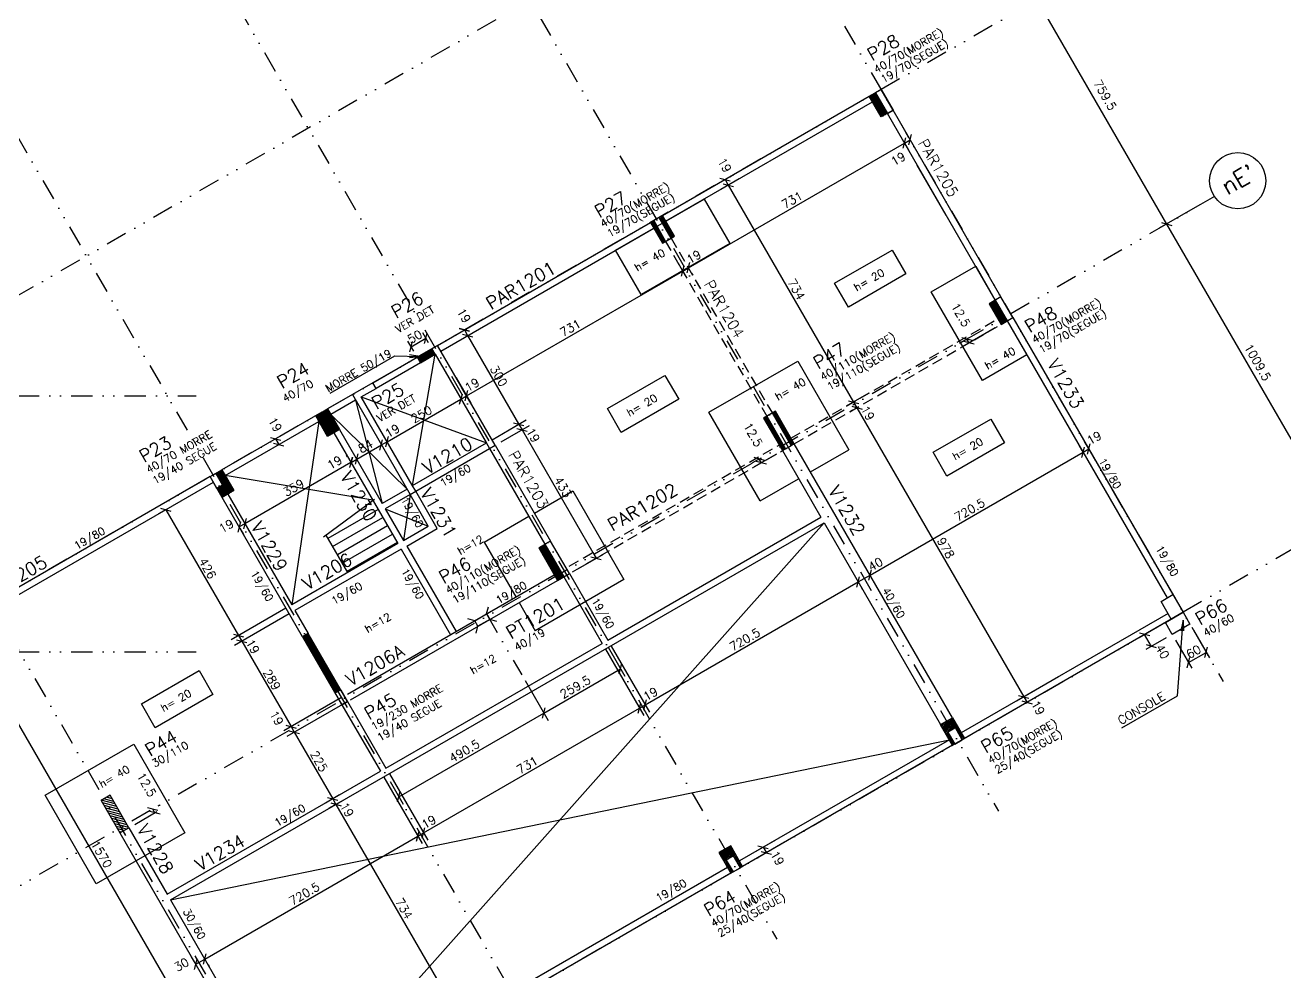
# Model space of a CAD drawing. Extents: x 571698 to 586573, y -117 to 10395.
# Drawn here: x 580693 to 584382, y 5062 to 7836 of the extents above; entities that cross this region are included whole.
import ezdxf

# ---------------------------------------------------------------- set-up
doc = ezdxf.new("R2010")
doc.units = 0
doc.header["$LTSCALE"] = 125
doc.header["$MEASUREMENT"] = 0
doc.linetypes.add('DIVIDE', pattern=[1.25, 0.5, -0.25, 0, -0.25, 0, -0.25])
doc.linetypes.add('HIDDEN', pattern=[0.375, 0.25, -0.125])
doc.layers.get('0').update_dxf_attribs({"linetype": 'CONTINUOUS'})
for name, color, linetype in [('205', 14, 'DIVIDE'), ('210', 11, 'HIDDEN'), ('216', 7, 'CONTINUOUS'), ('220', 4, 'CONTINUOUS'), ('221', 5, 'CONTINUOUS'), ('231', 5, 'CONTINUOUS'), ('238', 11, 'CONTINUOUS'), ('239', 4, 'CONTINUOUS'), ('250', 5, 'CONTINUOUS')]:
    doc.layers.add(name, color=color, linetype=linetype)
doc.styles.get("Standard").update_dxf_attribs({"font": 'ROMANS.SHX'})

# ---------------------------------------------------------------- blocks, each defined once
blk = doc.blocks.new('_H31')
for p, q in [((103766.674045, 4657.5), (103811.233967, 4657.5)), ((103767.211009, 4653.75), (103813.399031, 4653.75)), ((103769.376073, 4650), (103815.564094, 4650)), ((103773.169236, 4661.25), (103809.068904, 4661.25)), ((103779.664426, 4665), (103806.90384, 4665)), ((103786.159617, 4668.75), (103804.738777, 4668.75)), ((103792.654807, 4672.5), (103802.573713, 4672.5)), ((103799.149998, 4676.25), (103800.40865, 4676.25)), ((103771.541136, 4646.25), (103817.729158, 4646.25)), ((103773.7062, 4642.5), (103819.894221, 4642.5)), ((103775.871263, 4638.75), (103822.059285, 4638.75)), ((103778.036327, 4635), (103824.224348, 4635)), ((103780.20139, 4631.25), (103826.389412, 4631.25)), ((103782.366454, 4627.5), (103828.554475, 4627.5)), ((103784.531517, 4623.75), (103830.719539, 4623.75)), ((103786.696581, 4620), (103832.884602, 4620)), ((103788.861644, 4616.25), (103835.049666, 4616.25)), ((103791.026708, 4612.5), (103828.731759, 4612.5)), ((103793.191771, 4608.75), (103822.236568, 4608.75)), ((103795.356835, 4605), (103815.741378, 4605)), ((103797.521898, 4601.25), (103809.246187, 4601.25)), ((103799.686962, 4597.5), (103802.750997, 4597.5))]:
    blk.add_line(p, q)
blk = doc.blocks.new('_H6CC3E98B1A-003')
for p, q in [((102420.64612, 3795.929328), (102392.228632, 3803.543771)), ((102416.226702, 3803.583983), (102399.883288, 3807.963188)), ((102411.807285, 3811.238639), (102407.537943, 3812.382605)), ((102425.065537, 3788.274672), (102384.573977, 3799.124353)), ((102429.484954, 3780.620017), (102388.504192, 3791.600779)), ((102433.904372, 3772.965362), (102392.92361, 3783.946124)), ((102438.323789, 3765.310706), (102397.343027, 3776.291468)), ((102442.743206, 3757.656051), (102401.762444, 3768.636813)), ((102447.162624, 3750.001395), (102406.181862, 3760.982157)), ((102451.582041, 3742.34674), (102410.601279, 3753.327502)), ((102456.001459, 3734.692084), (102415.020696, 3745.672846)), ((102460.420876, 3727.037429), (102419.440114, 3738.018191)), ((102464.840293, 3719.382773), (102423.859531, 3730.363536)), ((102458.290217, 3714.667385), (102428.278949, 3722.70888)), ((102450.635562, 3710.247968), (102432.698366, 3715.054225)), ((102442.980906, 3705.82855), (102437.117783, 3707.399569))]:
    blk.add_line(p, q)
blk = doc.blocks.new('_H948EB28347-005')
for p, q in [((104196.911932, 3639.345457), (104204.453492, 3652.407823)), ((104199.076995, 3635.595457), (104210.948682, 3656.157823)), ((104201.242059, 3631.845457), (104217.443873, 3659.907823)), ((104203.407122, 3628.095457), (104223.939063, 3663.657823)), ((104205.572186, 3624.345457), (104228.666196, 3664.345457)), ((104207.737249, 3620.595457), (104230.83126, 3660.595457)), ((104209.902313, 3616.845457), (104232.996323, 3656.845457)), ((104219.919479, 3626.695698), (104235.161387, 3653.095457)), ((104194.746868, 3643.095457), (104197.958301, 3648.657823)), ((104212.067376, 3613.095457), (104216.397372, 3620.59523)), ((104214.23244, 3609.345457), (104218.562435, 3616.84523)), ((104226.414669, 3630.445698), (104237.32645, 3649.345457)), ((104232.90986, 3634.195698), (104239.491514, 3645.595457)), ((104237.326319, 3634.34523), (104241.656577, 3641.845457)), ((104239.491383, 3630.59523), (104243.821641, 3638.095457)), ((104241.656446, 3626.84523), (104245.986704, 3634.345457)), ((104243.82151, 3623.09523), (104248.151768, 3630.595457)), ((104245.986573, 3619.34523), (104250.316831, 3626.845457)), ((104248.151637, 3615.59523), (104252.481895, 3623.095457)), ((104250.3167, 3611.84523), (104254.646959, 3619.345457)), ((104252.481764, 3608.09523), (104256.812022, 3615.595457)), ((104216.397503, 3605.595457), (104220.727499, 3613.09523)), ((104218.562567, 3601.845457), (104222.892563, 3609.34523)), ((104220.72763, 3598.095457), (104225.057626, 3605.59523)), ((104222.892694, 3594.345457), (104227.22269, 3601.84523)), ((104225.057757, 3590.595457), (104229.387753, 3598.09523)), ((104227.222821, 3586.845457), (104231.552817, 3594.34523)), ((104231.88135, 3587.414266), (104233.71788, 3590.59523)), ((104254.646827, 3604.34523), (104258.977086, 3611.845457)), ((104257.861849, 3602.413811), (104261.142149, 3608.095457))]:
    blk.add_line(p, q)
blk = doc.blocks.new('_H948EB28347-006')
for p, q in [((104844.265921, 4018.095457), (104847.477354, 4023.657823)), ((104846.430984, 4014.345457), (104853.972545, 4027.407823)), ((104848.596048, 4010.595457), (104860.467735, 4031.157823)), ((104850.761111, 4006.845457), (104866.962926, 4034.907823)), ((104852.926175, 4003.095457), (104873.458116, 4038.657823)), ((104855.091238, 3999.345457), (104878.185249, 4039.345457)), ((104857.256302, 3995.595457), (104880.350313, 4035.595457)), ((104859.421365, 3991.845457), (104882.515376, 4031.845457)), ((104869.438878, 4001.696298), (104884.68044, 4028.095457)), ((104875.934069, 4005.446298), (104886.845503, 4024.345457)), ((104861.586429, 3988.095457), (104865.916556, 3995.595457)), ((104863.751493, 3984.345457), (104868.08162, 3991.845457)), ((104865.916556, 3980.595457), (104870.246683, 3988.095457)), ((104868.08162, 3976.845457), (104872.411747, 3984.345457)), ((104882.429259, 4009.196298), (104889.010567, 4020.595457)), ((104886.845503, 4009.345457), (104891.17563, 4016.845457)), ((104889.010567, 4005.595457), (104893.340694, 4013.095457)), ((104891.17563, 4001.845457), (104895.505757, 4009.345457)), ((104893.340694, 3998.095457), (104897.670821, 4005.595457)), ((104895.505757, 3994.345457), (104899.835884, 4001.845457)), ((104897.670821, 3990.595457), (104902.000948, 3998.095457)), ((104899.835884, 3986.845457), (104904.166011, 3994.345457)), ((104902.000948, 3983.095457), (104906.331075, 3990.595457)), ((104904.166011, 3979.345457), (104908.496138, 3986.845457)), ((104870.246683, 3973.095457), (104874.57681, 3980.595457)), ((104872.411747, 3969.345457), (104876.741874, 3976.845457)), ((104874.57681, 3965.595457), (104878.906937, 3973.095457)), ((104876.741874, 3961.845457), (104881.072001, 3969.345457)), ((104881.402067, 3962.417149), (104883.237064, 3965.595457)), ((104907.381165, 3977.414266), (104910.661202, 3983.095457))]:
    blk.add_line(p, q)
blk = doc.blocks.new('_HC1611258D2-002')
for p, q in [((103666.238275, 4537.5), (103689.468646, 4537.5)), ((103669.9733, 4541.25), (103687.257906, 4541.25)), ((103676.46849, 4545), (103685.047167, 4545)), ((103668.403338, 4533.75), (103691.679385, 4533.75)), ((103670.568402, 4530), (103693.890124, 4530)), ((103672.733466, 4526.25), (103696.100864, 4526.25)), ((103674.898529, 4522.5), (103698.311603, 4522.5)), ((103677.063593, 4518.75), (103700.522342, 4518.75)), ((103679.228656, 4515), (103702.733082, 4515)), ((103681.39372, 4511.25), (103704.943821, 4511.25)), ((103683.558783, 4507.5), (103707.15456, 4507.5)), ((103685.723847, 4503.75), (103709.3653, 4503.75)), ((103687.88891, 4500), (103711.576039, 4500)), ((103690.053974, 4496.25), (103713.786778, 4496.25)), ((103692.219037, 4492.5), (103715.997518, 4492.5)), ((103694.384101, 4488.75), (103718.208257, 4488.75)), ((103696.549164, 4485), (103720.418996, 4485)), ((103698.714228, 4481.25), (103722.629736, 4481.25)), ((103700.879291, 4477.5), (103724.840475, 4477.5)), ((103703.044355, 4473.75), (103727.051215, 4473.75)), ((103705.209418, 4470), (103729.261954, 4470)), ((103707.374482, 4466.25), (103731.472693, 4466.25)), ((103709.539545, 4462.5), (103733.683433, 4462.5)), ((103711.704609, 4458.75), (103735.894172, 4458.75)), ((103713.869672, 4455), (103738.104911, 4455)), ((103716.034736, 4451.25), (103734.088609, 4451.25)), ((103718.199799, 4447.5), (103727.59325, 4447.5)), ((103720.364863, 4443.75), (103721.09789, 4443.75))]:
    blk.add_line(p, q)
blk = doc.blocks.new('_HC1611258D2-003')
for p, q in [((104325.716154, 4916.25), (104337.838452, 4916.25)), ((104325.987547, 4920), (104335.673388, 4920)), ((104327.881217, 4912.5), (104340.003515, 4912.5)), ((104330.046281, 4908.75), (104342.168579, 4908.75)), ((104332.482739, 4923.75), (104333.508325, 4923.75)), ((104332.211344, 4905), (104344.333642, 4905)), ((104334.376408, 4901.25), (104346.498706, 4901.25)), ((104336.541471, 4897.5), (104348.663769, 4897.5)), ((104338.706535, 4893.75), (104350.828833, 4893.75)), ((104340.871598, 4890), (104352.993896, 4890)), ((104343.036662, 4886.25), (104355.15896, 4886.25)), ((104345.201725, 4882.5), (104357.324023, 4882.5)), ((104347.366789, 4878.75), (104359.489087, 4878.75)), ((104349.531853, 4875), (104361.65415, 4875)), ((104351.696916, 4871.25), (104363.819214, 4871.25)), ((104353.86198, 4867.5), (104365.984277, 4867.5)), ((104356.027043, 4863.75), (104368.149341, 4863.75)), ((104358.192107, 4860), (104370.314404, 4860)), ((104360.35717, 4856.25), (104372.479468, 4856.25)), ((104362.522234, 4852.5), (104374.644531, 4852.5)), ((104364.687297, 4848.75), (104376.809595, 4848.75)), ((104366.852361, 4845), (104378.974658, 4845)), ((104369.017424, 4841.25), (104381.139722, 4841.25)), ((104371.182488, 4837.5), (104383.304785, 4837.5)), ((104373.347551, 4833.75), (104385.469849, 4833.75)), ((104375.512615, 4830), (104387.634912, 4830)), ((104377.677678, 4826.25), (104383.607783, 4826.25))]:
    blk.add_line(p, q)
blk = doc.blocks.new('_HC1611258D2-004')
for p, q in [((104351.119525, 4931.25), (104363.243921, 4931.25)), ((104351.968308, 4935), (104361.078858, 4935)), ((104353.284526, 4927.5), (104365.408985, 4927.5)), ((104355.449527, 4923.75), (104367.574048, 4923.75)), ((104357.614527, 4920), (104369.739112, 4920)), ((104358.463499, 4938.75), (104358.913794, 4938.75)), ((104359.779528, 4916.25), (104371.904175, 4916.25)), ((104361.944529, 4912.5), (104374.069239, 4912.5)), ((104364.10953, 4908.75), (104376.234302, 4908.75)), ((104366.274531, 4905), (104378.399366, 4905)), ((104368.439532, 4901.25), (104380.564429, 4901.25)), ((104370.604532, 4897.5), (104382.729493, 4897.5)), ((104372.769533, 4893.75), (104384.894556, 4893.75)), ((104374.934534, 4890), (104387.05962, 4890)), ((104377.099535, 4886.25), (104389.224684, 4886.25)), ((104379.264536, 4882.5), (104391.389747, 4882.5)), ((104381.429537, 4878.75), (104393.554811, 4878.75)), ((104383.594538, 4875), (104395.719874, 4875)), ((104385.759538, 4871.25), (104397.884938, 4871.25)), ((104387.924539, 4867.5), (104400.050001, 4867.5)), ((104390.08954, 4863.75), (104402.215065, 4863.75)), ((104392.254541, 4860), (104404.380128, 4860)), ((104394.419542, 4856.25), (104406.545192, 4856.25)), ((104396.584543, 4852.5), (104408.710255, 4852.5)), ((104398.749543, 4848.75), (104410.875319, 4848.75)), ((104400.914544, 4845), (104413.040382, 4845)), ((104403.079545, 4841.25), (104409.588545, 4841.25))]:
    blk.add_line(p, q)
blk = doc.blocks.new('_HC1611258D2-005')
for p, q in [((104984.761486, 5253.75), (105009.011103, 5253.75)), ((104986.92655, 5250), (105011.176166, 5250)), ((104989.091613, 5246.25), (105013.34123, 5246.25)), ((104990.554694, 5257.5), (105006.846039, 5257.5)), ((104991.256677, 5242.5), (105015.506293, 5242.5)), ((104993.42174, 5238.75), (105017.671357, 5238.75)), ((104997.049884, 5261.25), (105004.680976, 5261.25)), ((104995.586804, 5235), (105019.83642, 5235)), ((104997.751867, 5231.25), (105022.001484, 5231.25)), ((104999.916931, 5227.5), (105024.166547, 5227.5)), ((105002.081994, 5223.75), (105026.331611, 5223.75)), ((105004.247058, 5220), (105028.496674, 5220)), ((105006.412121, 5216.25), (105030.661738, 5216.25)), ((105008.577185, 5212.5), (105032.826801, 5212.5)), ((105010.742248, 5208.75), (105034.991865, 5208.75)), ((105012.907312, 5205), (105037.156928, 5205)), ((105015.072375, 5201.25), (105033.126836, 5201.25)), ((105017.237439, 5197.5), (105026.631645, 5197.5)), ((105019.402502, 5193.75), (105020.136455, 5193.75))]:
    blk.add_line(p, q)
blk = doc.blocks.new('_HC1611258D2-006')
for p, q in [((104645.276472, 5868.75), (104653.940687, 5868.75)), ((104634.021198, 5861.25), (104658.270814, 5861.25)), ((104636.186261, 5857.5), (104660.435878, 5857.5)), ((104638.351325, 5853.75), (104662.600941, 5853.75)), ((104638.781281, 5865), (104656.105751, 5865)), ((104640.516388, 5850), (104664.766005, 5850)), ((104642.681452, 5846.25), (104666.931068, 5846.25)), ((104644.846515, 5842.5), (104669.096132, 5842.5)), ((104647.011579, 5838.75), (104671.261195, 5838.75)), ((104649.176642, 5835), (104673.426259, 5835)), ((104651.341706, 5831.25), (104675.591322, 5831.25)), ((104653.506769, 5827.5), (104677.756386, 5827.5)), ((104655.671833, 5823.75), (104679.921449, 5823.75)), ((104657.836896, 5820), (104682.086513, 5820)), ((104660.00196, 5816.25), (104684.251576, 5816.25)), ((104662.167023, 5812.5), (104686.41664, 5812.5)), ((104664.332087, 5808.75), (104681.347701, 5808.75)), ((104666.49715, 5805), (104674.852511, 5805))]:
    blk.add_line(p, q)
blk = doc.blocks.new('_HC1611258D2-007')
for p, q in [((103994.461437, 5490), (104006.588795, 5490)), ((103995.751697, 5493.75), (104004.423731, 5493.75)), ((103996.6265, 5486.25), (104008.753858, 5486.25)), ((103998.791564, 5482.5), (104010.918922, 5482.5)), ((104000.956627, 5478.75), (104013.083985, 5478.75)), ((104003.121691, 5475), (104015.249049, 5475)), ((104005.286755, 5471.25), (104017.414112, 5471.25)), ((104007.451818, 5467.5), (104019.579176, 5467.5)), ((104009.616882, 5463.75), (104021.744239, 5463.75)), ((104011.781945, 5460), (104023.909303, 5460)), ((104013.947009, 5456.25), (104026.074366, 5456.25)), ((104016.112072, 5452.5), (104028.23943, 5452.5)), ((104018.277136, 5448.75), (104030.404493, 5448.75)), ((104020.442199, 5445), (104032.569557, 5445)), ((104022.607263, 5441.25), (104034.73462, 5441.25)), ((104024.772326, 5437.5), (104036.899684, 5437.5)), ((104026.93739, 5433.75), (104031.828649, 5433.75))]:
    blk.add_line(p, q)
blk = doc.blocks.new('_HC1611258D2-008')
for p, q in [((104019.866946, 5505), (104031.989204, 5505)), ((104021.73492, 5508.75), (104029.824141, 5508.75)), ((104022.032009, 5501.25), (104034.154268, 5501.25)), ((104024.197073, 5497.5), (104036.319331, 5497.5)), ((104026.362136, 5493.75), (104038.484395, 5493.75)), ((104028.5272, 5490), (104040.649458, 5490)), ((104030.692263, 5486.25), (104042.814522, 5486.25)), ((104032.857327, 5482.5), (104044.979586, 5482.5)), ((104035.02239, 5478.75), (104047.144649, 5478.75)), ((104037.187454, 5475), (104049.309713, 5475)), ((104039.352517, 5471.25), (104051.474776, 5471.25)), ((104041.517581, 5467.5), (104053.63984, 5467.5)), ((104043.682644, 5463.75), (104055.804903, 5463.75)), ((104045.847708, 5460), (104057.969967, 5460)), ((104048.012771, 5456.25), (104060.13503, 5456.25)), ((104050.177835, 5452.5), (104062.300094, 5452.5)), ((104052.342898, 5448.75), (104057.809411, 5448.75))]:
    blk.add_line(p, q)
blk = doc.blocks.new('_HC1611258D2-013')
for p, q in [((103309.796186, 5096.875), (103346.343965, 5096.875)), ((103311.600406, 5093.75), (103340.931283, 5093.75)), ((103313.757578, 5100), (103351.756647, 5100)), ((103319.170295, 5103.125), (103357.169329, 5103.125)), ((103324.583011, 5106.25), (103362.118555, 5106.25)), ((103329.995728, 5109.375), (103360.314335, 5109.375)), ((103335.408445, 5112.5), (103358.510115, 5112.5)), ((103340.821161, 5115.625), (103356.705896, 5115.625)), ((103346.233878, 5118.75), (103354.901676, 5118.75)), ((103351.646595, 5121.875), (103353.097457, 5121.875)), ((103313.404626, 5090.625), (103335.518601, 5090.625)), ((103315.208845, 5087.5), (103330.105919, 5087.5)), ((103317.013065, 5084.375), (103324.693238, 5084.375)), ((103318.817284, 5081.25), (103319.280556, 5081.25))]:
    blk.add_line(p, q)

msp = doc.modelspace()

# ---------------------------------------------------------------- linework, layer by layer
at = {"layer": '205'}
for p, q in [((581840.7, 10001.1), (584201.1, 5912.9)), ((581183, 9621.4), (583543.3, 5533.2)), ((580533.5, 9246.4), (582893.8, 5158.2)), ((579884, 8871.4), (582244.3, 4783.2)), ((583425.7, 8633.6), (579824.7, 6554.6)), ((579234.4, 8496.4), (581594.8, 4408.2)), ((583795.7, 7992.1), (580154.8, 5890)), ((584175.4, 7334.4), (580327.7, 5112.9)), ((572379, 6749.9), (581193.6, 6749.9)), ((584680.2, 6460.1), (581318.4, 4519.2)), ((582043.9, 6111.2), (582146.9, 5932.9)), ((572379, 5999.9), (581193.6, 5999.9))]:
    msp.add_line(p, q, dxfattribs=at)
at = {"layer": '210'}
for p, q in [((582568.4, 7202.7), (582864.4, 6690.1)), ((582584.9, 7212.2), (582880.9, 6699.6)), ((582935.5, 6626), (583541.3, 6975.7)), ((582945, 6609.5), (583550.8, 6959.3)), ((582286, 6251), (582900.8, 6606)), ((582295.5, 6234.5), (582910.3, 6589.5))]:
    msp.add_line(p, q, dxfattribs=at)
at = {"layer": '216'}
for p, q in [((583264.1, 7475.7), (583272.2, 7505.9)), ((583264.1, 7475.7), (583272.2, 7505.9)), ((583264.1, 7475.7), (583272.2, 7505.9)), ((583280.5, 7485.2), (583288.6, 7515.4)), ((583280.5, 7485.2), (583288.6, 7515.4)), ((582727.3, 7388), (582757.5, 7379.9)), ((582736.8, 7371.6), (582767, 7363.5)), ((582736.8, 7371.6), (582767, 7363.5)), ((582736.8, 7371.6), (582767, 7363.5)), ((584020.5, 7257.7), (584050.7, 7249.6)), ((584020.5, 7257.7), (584050.7, 7249.6)), ((582614.6, 7100.7), (582622.7, 7130.9)), ((582614.6, 7100.7), (582622.7, 7130.9)), ((582631, 7110.2), (582639.1, 7140.4)), ((582631, 7110.2), (582639.1, 7140.4)), ((581963.8, 6947.2), (581994, 6939.2)), ((581994, 6939.2), (581963.8, 6947.2)), ((581973.3, 6930.8), (582003.5, 6922.7)), ((581973.3, 6930.8), (582003.5, 6922.7)), ((583466, 6912), (583435.8, 6920.1)), ((583472.2, 6901.2), (583442, 6909.3)), ((581965.1, 6725.7), (581973.1, 6755.9)), ((581965.1, 6725.7), (581973.1, 6755.9)), ((581981.5, 6735.2), (581989.6, 6765.4)), ((581981.5, 6735.2), (581989.6, 6765.4)), ((581981.5, 6735.2), (581989.6, 6765.4)), ((581981.5, 6735.2), (581989.6, 6765.4)), ((583103.8, 6735.9), (583134, 6727.8)), ((583103.8, 6735.9), (583134, 6727.8)), ((583113.3, 6719.5), (583143.5, 6711.4)), ((583113.3, 6719.5), (583143.5, 6711.4)), ((582123.3, 6671), (582153.5, 6662.9)), ((582123.3, 6671), (582153.5, 6662.9)), ((582132.8, 6654.5), (582163, 6646.4)), ((582132.8, 6654.5), (582163, 6646.4)), ((581410.9, 6628), (581441.1, 6619.9)), ((581420.4, 6611.6), (581450.6, 6603.5)), ((581420.4, 6611.6), (581450.6, 6603.5)), ((581731.7, 6591), (581739.7, 6621.2)), ((581748.5, 6600.7), (581756.6, 6630.9)), ((581748.5, 6600.7), (581756.6, 6630.9)), ((583803.5, 6579.4), (583811.6, 6609.5)), ((581651, 6569.9), (581642.9, 6539.7)), ((581643.3, 6540), (581651.4, 6570.2)), ((581643.3, 6540), (581651.4, 6570.2)), ((581659.8, 6549.5), (581667.9, 6579.7)), ((581659.8, 6549.5), (581667.9, 6579.7)), ((582857.8, 6560.9), (582827.6, 6569)), ((583787.1, 6569.9), (583795.2, 6600)), ((583787.1, 6569.9), (583795.2, 6600)), ((582864, 6550), (582833.8, 6558.1)), ((581089.5, 6420.5), (581119.6, 6412.4)), ((581340.1, 6390.4), (581332, 6360.2)), ((581340.1, 6390.4), (581332, 6360.2)), ((581323.6, 6380.9), (581315.5, 6350.7)), ((582349.8, 6278.7), (582380, 6270.6)), ((582349.8, 6278.7), (582380, 6270.6)), ((583163.1, 6209.6), (583171.2, 6239.8)), ((583163.1, 6209.6), (583171.2, 6239.8)), ((583128.5, 6189.6), (583136.6, 6219.8)), ((583128.5, 6189.6), (583136.6, 6219.8)), ((581302.5, 6051.6), (581332.6, 6043.5)), ((581302.5, 6051.6), (581332.6, 6043.5)), ((583986.4, 6046.7), (583956.2, 6054.8)), ((581312, 6035.1), (581342.1, 6027)), ((581312, 6035.1), (581342.1, 6027)), ((584006.4, 6012.1), (583976.2, 6020.2)), ((584147.6, 5983.4), (584155.7, 6013.6)), ((584095.7, 5953.4), (584103.7, 5983.6)), ((582432.3, 5935.3), (582440.4, 5965.5)), ((583602.3, 5872.5), (583632.5, 5864.4)), ((583602.3, 5872.5), (583632.5, 5864.4)), ((583602.3, 5872.5), (583632.5, 5864.4)), ((582207.6, 5805.6), (582215.7, 5835.8)), ((582207.6, 5805.6), (582215.7, 5835.8)), ((582488.1, 5819.9), (582496.1, 5850)), ((582488.1, 5819.9), (582496.1, 5850)), ((582504.5, 5829.4), (582512.6, 5859.5)), ((582504.5, 5829.4), (582512.6, 5859.5)), ((583611.8, 5856), (583642, 5847.9)), ((581456.5, 5784.8), (581486.6, 5776.8)), ((581456.5, 5784.8), (581486.6, 5776.8)), ((581466, 5768.4), (581496.1, 5760.3)), ((581466, 5768.4), (581496.1, 5760.3)), ((581578.5, 5573.5), (581608.6, 5565.4)), ((581578.5, 5573.5), (581608.6, 5565.4)), ((581782.8, 5560.3), (581790.9, 5590.5)), ((581081.5, 5535.3), (581051.3, 5543.4)), ((581588, 5557.1), (581618.1, 5549)), ((581588, 5557.1), (581618.1, 5549)), ((581087.7, 5524.5), (581057.5, 5532.6)), ((581838.5, 5444.9), (581846.6, 5475)), ((581838.5, 5444.9), (581846.6, 5475)), ((581855, 5454.4), (581863.1, 5484.5)), ((581855, 5454.4), (581863.1, 5484.5)), ((582838.8, 5431.7), (582869, 5423.6)), ((582838.8, 5431.7), (582869, 5423.6)), ((582848.3, 5415.2), (582878.5, 5407.2)), ((582848.3, 5415.2), (582878.5, 5407.2)), ((581188.6, 5069.6), (581196.7, 5099.8)), ((581214.6, 5084.6), (581222.6, 5114.8)), ((581214.6, 5084.6), (581222.6, 5114.8))]:
    msp.add_line(p, q, dxfattribs=at)
at = {"layer": '216', "color": 7, "linetype": 'Continuous'}
for p, q in [((581818.9, 6878.8), (581827, 6909)), ((581862.2, 6903.8), (581870.3, 6934)), ((581840.6, 6863.4), (581840.6, 6863.4)), ((581883.9, 6888.4), (581883.9, 6888.4))]:
    msp.add_line(p, q, dxfattribs=at)
at = {"layer": '220'}
for p, q in [((582043.9, 6111.2), (582049.4, 6131.7)), ((582009.2, 6091.2), (581988.8, 6096.7)), ((582073.9, 6089.3), (582053.4, 6094.8)), ((582013.3, 6054.3), (582018.7, 6074.8))]:
    msp.add_line(p, q, dxfattribs=at)
for points in [[(583164.8, 7627.9), (583199.4, 7647.9), (583234.4, 7587.2), (583199.8, 7567.2), (583164.8, 7627.9)], [(583199.4, 7647.9), (583182.9, 7638.4), (583217.9, 7577.7), (583234.4, 7587.2), (583199.4, 7647.9)], [(582559, 7278.1), (582524.3, 7258.1), (582559.3, 7197.5), (582594, 7217.5), (582559, 7278.1)], [(582549.9, 7272.9), (582533.4, 7263.4), (582568.4, 7202.7), (582584.9, 7212.2), (582549.9, 7272.9)], [(583550.4, 7039.9), (583515.8, 7019.9), (583550.8, 6959.3), (583585.4, 6979.3), (583550.4, 7039.9)], [(583550.4, 7039.9), (583533.9, 7030.4), (583568.9, 6969.8), (583585.4, 6979.3), (583550.4, 7039.9)], [(582042.9, 6613), (582042.9, 6613), (582052.9, 6595.6), (582069.4, 6605.1), (581900.4, 6897.9), (581840.6, 6863.4), (581850.1, 6846.9), (581893.4, 6871.9), (582042.9, 6613)], [(581826.4, 6488), (581826.4, 6488), (581676.9, 6746.9), (581720.2, 6771.9), (581710.7, 6788.4), (581651, 6753.9), (581820, 6461.1), (581836.4, 6470.6), (581826.4, 6488)], [(581613.2, 6651.2), (581578.6, 6631.2), (581543.6, 6691.9), (581578.2, 6711.9), (581613.2, 6651.2)], [(582890, 6704.8), (582855.3, 6684.8), (582910.3, 6589.5), (582945, 6609.5), (582890, 6704.8)], [(582880.9, 6699.6), (582864.4, 6690.1), (582919.4, 6594.8), (582935.9, 6604.3), (582880.9, 6699.6)], [(581304, 6472.7), (581269.4, 6452.7), (581234.4, 6513.4), (581269, 6533.4), (581304, 6472.7)], [(581254.4, 6478.7), (581234.4, 6513.4), (581250.8, 6522.9), (581270.8, 6488.2), (581254.4, 6478.7)], [(582231.4, 6324.6), (582196.7, 6304.6), (582251.7, 6209.3), (582286.4, 6229.3), (582231.4, 6324.6)], [(582231.4, 6324.6), (582214.9, 6315.1), (582269.9, 6219.8), (582286.4, 6229.3), (582231.4, 6324.6)], [(584019.3, 6147.8), (584053.9, 6167.8), (584083.9, 6115.9), (584049.3, 6095.9), (584019.3, 6147.8)], [(582009.2, 6091.2), (582043.9, 6111.2), (582053.4, 6094.8), (582018.7, 6074.8), (582009.2, 6091.2)], [(581521.8, 6053.5), (581505.4, 6044), (581620.4, 5844.8), (581636.8, 5854.3), (581521.8, 6053.5)], [(581620.4, 5844.8), (581600.4, 5879.4), (581616.8, 5888.9), (581636.8, 5854.3), (581620.4, 5844.8)], [(583373.8, 5786.7), (583408.5, 5806.7), (583443.5, 5746.1), (583408.8, 5726.1), (583373.8, 5786.7)], [(583415.3, 5729.9), (583437, 5742.4), (583417, 5777), (583395.3, 5764.5), (583415.3, 5729.9)], [(580941.4, 5579.8), (580915.4, 5564.8), (580970.4, 5469.5), (580996.4, 5484.5), (580941.4, 5579.8)], [(582759, 5431.7), (582724.3, 5411.7), (582759.3, 5351.1), (582794, 5371.1), (582759, 5431.7)], [(582765.8, 5354.9), (582787.5, 5367.4), (582767.5, 5402), (582745.8, 5389.5), (582765.8, 5354.9)]]:
    msp.add_lwpolyline(points, dxfattribs=at)
at = {"layer": '221'}
msp.add_circle((584243.8, 7380.5), 82.5, dxfattribs=at)
at = {"layer": '231'}
for p, q in [((581566.9, 6337), (581715.7, 6447.6)), ((581726.2, 6417.4), (581579, 6332.4)), ((581593, 6308.2), (581740.2, 6393.2)), ((581754.2, 6368.9), (581607, 6283.9)), ((581573.5, 6341.9), (581637, 6232)), ((581621, 6259.7), (581768.2, 6344.7)), ((581782.2, 6320.4), (581635, 6235.4))]:
    msp.add_line(p, q, dxfattribs=at)
at = {"layer": '238'}
for p, q in [((582559, 7278.1), (583164.8, 7627.9)), ((582568.5, 7261.7), (583174.3, 7611.4)), ((583533.9, 7030.4), (583217.9, 7577.7)), ((583550.4, 7039.9), (583234.4, 7587.2)), ((581900.4, 6897.9), (582524.3, 7258.1)), ((581909.9, 6881.4), (582533.8, 7241.7)), ((583346.5, 7055), (583476.4, 7130)), ((583476.4, 7130), (583533.9, 7030.4)), ((583496.5, 6795.2), (583346.5, 7055)), ((583585.4, 6979.3), (584053.9, 6167.8)), ((583568.9, 6969.8), (584037.4, 6158.3)), ((583568.9, 6969.8), (583626.4, 6870.2)), ((581710.7, 6788.4), (581840.6, 6863.4)), ((583626.4, 6870.2), (583496.5, 6795.2)), ((581850.1, 6846.9), (581720.2, 6771.9)), ((582695.3, 6702.1), (582955.1, 6852.1)), ((582955.1, 6852.1), (583105.1, 6592.3)), ((581651, 6753.9), (581578.2, 6711.9)), ((581660.5, 6737.4), (581587.7, 6695.4)), ((581561.7, 6702.4), (581269, 6533.4)), ((582845.3, 6442.3), (582695.3, 6702.1)), ((581278.5, 6516.9), (581553.1, 6675.4)), ((581596.7, 6641.7), (581784.2, 6317)), ((581613.2, 6651.2), (581738.2, 6434.7)), ((581826.9, 6487.1), (582043.4, 6612.1)), ((582069.4, 6605.1), (582231.4, 6324.6)), ((583408.5, 5806.7), (582945, 6609.5)), ((581836.4, 6470.6), (582052.9, 6595.6)), ((582052.9, 6595.6), (582214.9, 6315.1)), ((582910.3, 6589.5), (583022.8, 6394.7)), ((582992.5, 6527.3), (583105.1, 6592.3)), ((581234.4, 6513.4), (580387, 6024.1)), ((580417, 6019.5), (581243.9, 6496.9)), ((582845.3, 6442.3), (582957.8, 6507.3)), ((581285.8, 6462.2), (581473.3, 6137.5)), ((581811, 6476.7), (581738.2, 6434.7)), ((581820, 6461.1), (581747.2, 6419.1)), ((581873.4, 6368.5), (581820, 6461.1)), ((581899.4, 6361.5), (581836.4, 6470.6)), ((582183.9, 6406.8), (582296.4, 6471.8)), ((582296.4, 6471.8), (582446.4, 6212)), ((581505.4, 6044), (581269.4, 6452.7)), ((581747.2, 6419.1), (581800.7, 6326.5)), ((582036.6, 6321.8), (582167.4, 6397.3)), ((582398.9, 6034.4), (583022.8, 6394.7)), ((581118.4, 5273.2), (583032.3, 6378.2)), ((581800.7, 6326.5), (581873.4, 6368.5)), ((581810.2, 6310), (581899.4, 6361.5)), ((581873.4, 6368.5), (581873.4, 6368.5)), ((581873.4, 6368.5), (581873.4, 6368.5)), ((583032.3, 6378.2), (583373.8, 5786.7)), ((581784.2, 6317), (581473.3, 6137.5)), ((581810.2, 6310), (581954.7, 6059.7)), ((582036.6, 6321.8), (582129.6, 6160.7)), ((581793.7, 6300.5), (581482.8, 6121)), ((581793.7, 6300.5), (581938.2, 6050.2)), ((581636.4, 5876), (582242.2, 6225.7)), ((581645.9, 5859.5), (582251.7, 6209.3)), ((582446.4, 6212), (582186.6, 6062)), ((582269.9, 6219.8), (582382.4, 6024.9)), ((582286.4, 6229.3), (582398.9, 6034.4)), ((582139.1, 6144.3), (582186.6, 6062)), ((581482.8, 6121), (581521.9, 6053.5)), ((584039.8, 6112.3), (583434, 5762.6)), ((584049.3, 6095.9), (583443.5, 5746.1)), ((581749.3, 5659.4), (582382.4, 6024.9)), ((581620.4, 5844.8), (581732.9, 5649.9)), ((581636.8, 5854.3), (581749.3, 5659.4)), ((583399.3, 5742.6), (582784.5, 5387.6)), ((583408.8, 5726.1), (582794, 5371.1)), ((581108.9, 5289.7), (581732.9, 5649.9)), ((580970.4, 5469.5), (581378.9, 4762)), ((580996.4, 5484.5), (581108.9, 5289.7)), ((582749.8, 5367.6), (582134.9, 5012.6)), ((582759.3, 5351.1), (582144.4, 4996.1)), ((581118.4, 5273.2), (581449.9, 4699.1))]:
    msp.add_line(p, q, dxfattribs=at)
for points in [[(582496.3, 7046.8), (582421.3, 7176.7), (582681.1, 7326.7), (582756.1, 7196.8), (582496.3, 7046.8)], [(584083.9, 6115.8), (584103.9, 6081.2), (584052, 6051.2), (584032, 6085.8), (584083.9, 6115.8)], [(580751, 5579.6), (581010.8, 5729.6), (581160.8, 5469.8), (580901, 5319.8), (580751, 5579.6)]]:
    msp.add_lwpolyline(points, dxfattribs=at)
at = {"layer": '239'}
for points in [[(583063.2, 7079.8), (583232, 7177.2), (583272.3, 7107.5), (583103.5, 7010.1), (583063.2, 7079.8)], [(582397.7, 6712.6), (582566.5, 6810.1), (582606.8, 6740.3), (582438, 6642.9), (582397.7, 6712.6)], [(583351.7, 6584.7), (583520.5, 6682.2), (583560.8, 6612.5), (583392, 6515), (583351.7, 6584.7)], [(581033.2, 5847.6), (581202, 5945), (581242.3, 5875.3), (581073.5, 5777.8), (581033.2, 5847.6)]]:
    msp.add_lwpolyline(points, dxfattribs=at)
at = {"layer": '250'}
for p, q in [((583655.8, 7911.4), (584035.6, 7253.6)), ((582635.1, 7125.3), (583268.1, 7490.8)), ((583266.6, 7493.5), (583280.6, 7469.2)), ((583268.1, 7490.8), (583284.6, 7500.3)), ((583281.1, 7506.4), (583272.1, 7522)), ((583390.1, 7279.6), (583305.3, 7426.4)), ((582784.2, 7386.2), (582730.2, 7355)), ((582742.4, 7384), (582751.9, 7367.5)), ((582756.8, 7392.3), (582764, 7396.5)), ((582751.9, 7367.5), (583118.9, 6731.9)), ((584132.6, 7309.7), (584013.9, 7241.1)), ((584035.6, 7253.6), (584540.3, 6379.4)), ((582626.5, 7102.2), (582606.1, 7137.5)), ((582618.6, 7115.8), (582635.1, 7125.3)), ((581985.5, 6750.3), (582618.6, 7115.8)), ((582644.4, 7109.1), (582647.6, 7103.7)), ((581978.9, 6943.2), (581988.4, 6926.7)), ((583533.4, 6949.3), (583435.5, 6892.7)), ((581909.9, 6881.4), (581992.7, 6929.2)), ((581988.4, 6926.7), (582137.9, 6667.8)), ((583455.6, 6918.8), (583429.2, 6903.6)), ((583457.1, 6905.2), (583450.9, 6916.1)), ((583457.1, 6905.2), (583450.9, 6916.1)), ((581826.9, 6487.1), (581893.4, 6871.9)), ((581893.4, 6871.9), (581883.9, 6888.4)), ((581955.4, 6802.5), (581998, 6728.7)), ((582001, 6723.6), (581973, 6772)), ((583163.6, 6757.7), (583097.2, 6719.4)), ((581660.5, 6737.4), (581738.2, 6434.7)), ((581676.9, 6746.9), (582043.4, 6612.1)), ((581752.6, 6615.8), (581968.2, 6740.3)), ((581968.2, 6740.3), (581985.5, 6750.3)), ((583118.9, 6731.9), (583128.4, 6715.4)), ((583128.4, 6715.4), (583617.4, 5868.4)), ((581811, 6476.7), (581587.7, 6695.4)), ((582059.9, 6621.6), (582160, 6679.4)), ((583115.3, 6707.9), (583106.7, 6702.9)), ((581553.1, 6675.4), (581473.3, 6137.5)), ((582086.7, 6615.1), (582169.5, 6663)), ((582137.9, 6667.8), (582147.9, 6650.5)), ((582147.9, 6650.5), (582355.4, 6291.1)), ((581426, 6624), (581435.5, 6607.5)), ((581663.8, 6564.6), (581736.1, 6606.3)), ((581735.7, 6606.1), (581752.6, 6615.8)), ((583788.7, 6589.1), (583778.6, 6606.6)), ((583809.3, 6591.6), (583795.1, 6616.1)), ((581636.9, 6571.2), (581634, 6576.2)), ((581639.4, 6567.9), (581659.4, 6533.2)), ((582893, 6579.5), (582827.3, 6541.6)), ((583167.2, 6224.7), (583791.1, 6585)), ((583791.1, 6585), (583807.6, 6594.5)), ((581268.1, 6532.8), (581269.3, 6532.8)), ((581646.9, 6554.8), (581336, 6375.3)), ((581647.4, 6555.1), (581663.8, 6564.6)), ((582843.4, 6565.3), (582821, 6552.4)), ((582848.9, 6554.1), (582842.7, 6564.9)), ((581251.6, 6521.6), (581275.8, 6521.6)), ((581253.8, 6517.8), (581278, 6517.8)), ((581255.1, 6525.3), (581273.7, 6525.3)), ((581255.9, 6514.1), (581280.2, 6514.1)), ((581258.1, 6510.3), (581282.3, 6510.3)), ((581260.3, 6506.6), (581284.5, 6506.6)), ((581261.6, 6529.1), (581271.5, 6529.1)), ((581262.4, 6502.8), (581286.7, 6502.8)), ((581264.6, 6499.1), (581288.8, 6499.1)), ((581266.7, 6495.3), (581291, 6495.3)), ((581710.9, 6444), (581278.5, 6516.9)), ((581255.6, 6476.6), (581301.8, 6476.6)), ((581257.2, 6480.3), (581299.7, 6480.3)), ((581257.8, 6472.8), (581304, 6472.8)), ((581260, 6469.1), (581297.7, 6469.1)), ((581262.1, 6465.3), (581291.2, 6465.3)), ((581263.6, 6484.1), (581297.5, 6484.1)), ((581264.3, 6461.6), (581284.7, 6461.6)), ((581266.5, 6457.8), (581278.2, 6457.8)), ((581268.9, 6491.6), (581293.2, 6491.6)), ((581270.1, 6487.8), (581295.3, 6487.8)), ((581819.9, 6461.1), (581800.7, 6326.5)), ((581268.6, 6454.1), (581271.7, 6454.1)), ((581747.2, 6419.1), (581873.4, 6368.5)), ((581098.6, 6413), (581082.9, 6404)), ((581104.5, 6416.5), (581317.5, 6047.5)), ((581336, 6375.3), (581319.6, 6365.8)), ((581321.4, 6362.6), (581332.1, 6344.2)), ((581338.6, 6370.9), (581348.5, 6353.7)), ((583032.3, 6378.2), (581485.4, 4637.6)), ((582312.8, 6244.5), (582386.9, 6286.4)), ((582355.4, 6291.1), (582364.9, 6274.6)), ((583162.8, 6232.3), (583154.7, 6246.4)), ((582508.5, 5844.5), (583132.5, 6204.7)), ((583132.5, 6204.7), (583167.2, 6224.7)), ((583142.4, 6187.5), (583145, 6183.1)), ((581456, 6127.5), (581295.9, 6035)), ((581465.5, 6111), (581305.4, 6018.6)), ((581294, 4713), (580509, 6072.6)), ((581518.1, 6051.3), (581523.1, 6051.3)), ((584032, 6085.8), (583955.1, 6041.4)), ((584032, 6085.8), (583955.1, 6041.4)), ((583991.3, 6016.1), (583971.3, 6050.8)), ((584113.9, 6063.8), (584161, 5982.2)), ((581317.5, 6047.5), (581327, 6031.1)), ((581327, 6031.1), (581471.5, 5780.8)), ((581505.5, 6043.8), (581527.4, 6043.8)), ((581507.6, 6040.1), (581529.6, 6040.1)), ((581509.8, 6036.3), (581531.8, 6036.3)), ((581511.6, 6047.6), (581525.3, 6047.6)), ((581512, 6032.6), (581533.9, 6032.6)), ((581514.1, 6028.8), (581536.1, 6028.8)), ((581516.3, 6025.1), (581538.2, 6025.1)), ((581518.5, 6021.3), (581540.4, 6021.3)), ((581520.6, 6017.6), (581542.6, 6017.6)), ((581522.8, 6013.8), (581544.7, 6013.8)), ((582399.7, 6014.1), (582448.9, 5928.8)), ((582408.9, 6017.1), (582521, 5822.8)), ((584034.6, 6041.2), (583975.1, 6006.8)), ((584062, 6033.8), (584109.1, 5952.2)), ((581525, 6010.1), (581546.9, 6010.1)), ((581527.1, 6006.3), (581549.1, 6006.3)), ((581529.3, 6002.6), (581551.2, 6002.6)), ((581531.5, 5998.8), (581553.4, 5998.8)), ((581533.6, 5995.1), (581555.6, 5995.1)), ((581535.8, 5991.3), (581557.7, 5991.3)), ((581538, 5987.6), (581559.9, 5987.6)), ((581540.1, 5983.8), (581562.1, 5983.8)), ((581542.3, 5980.1), (581564.2, 5980.1)), ((581544.5, 5976.3), (581566.4, 5976.3)), ((582392.4, 6007.6), (582504.6, 5813.3)), ((584099.7, 5968.5), (584151.7, 5998.5)), ((581546.6, 5972.6), (581568.6, 5972.6)), ((581548.8, 5968.8), (581570.7, 5968.8)), ((581550.9, 5965.1), (581572.9, 5965.1)), ((581553.1, 5961.3), (581575.1, 5961.3)), ((581555.3, 5957.6), (581577.2, 5957.6)), ((581557.4, 5953.8), (581579.4, 5953.8)), ((581559.6, 5950.1), (581581.5, 5950.1)), ((581561.8, 5946.3), (581583.7, 5946.3)), ((581563.9, 5942.6), (581585.9, 5942.6)), ((582211.6, 5820.7), (582436.4, 5950.4)), ((581566.1, 5938.8), (581588, 5938.8)), ((581568.3, 5935.1), (581590.2, 5935.1)), ((581570.4, 5931.3), (581592.4, 5931.3)), ((581572.6, 5927.6), (581594.5, 5927.6)), ((581574.8, 5923.8), (581596.7, 5923.8)), ((581576.9, 5920.1), (581598.9, 5920.1)), ((581579.1, 5916.3), (581601, 5916.3)), ((581581.3, 5912.6), (581603.2, 5912.6)), ((581583.4, 5908.8), (581605.4, 5908.8)), ((581585.6, 5905.1), (581607.5, 5905.1)), ((582156.9, 5915.6), (582224.1, 5799)), ((583718.6, 5926.9), (583595.7, 5855.9)), ((581619.1, 5866), (581449.9, 5768.3)), ((581587.8, 5901.3), (581609.7, 5901.3)), ((581589.9, 5897.6), (581611.9, 5897.6)), ((581592.1, 5893.8), (581614, 5893.8)), ((581594.2, 5890.1), (581616.2, 5890.1)), ((581596.4, 5886.3), (581612.3, 5886.3)), ((581598.6, 5882.6), (581605.8, 5882.6)), ((583649.3, 5886.9), (583595.7, 5855.9)), ((583685.3, 5885.7), (583605.2, 5839.5)), ((583617.4, 5868.4), (583626.9, 5852)), ((581628.6, 5849.5), (581459.4, 5751.8)), ((581620.2, 5845.1), (581620.9, 5845.1)), ((581859, 5469.5), (582492.1, 5835)), ((582492.1, 5835), (582508.5, 5844.5)), ((581786.9, 5575.4), (582211.6, 5820.7)), ((581510, 5781.1), (581459.4, 5751.8)), ((581471.5, 5780.8), (581481, 5764.3)), ((581481, 5764.3), (581593.5, 5569.5)), ((581118.4, 5273.2), (583399.3, 5742.6)), ((581742.9, 5632.6), (581855.1, 5438.3)), ((581759.3, 5642.1), (581871.5, 5447.8)), ((581613.3, 5580.9), (581571.9, 5557)), ((581773.1, 5599.4), (581799.4, 5553.8)), ((581072.6, 5528.5), (581066.4, 5539.4)), ((581072.6, 5528.5), (581066.4, 5539.4)), ((581081.9, 5548.3), (581088, 5551.9)), ((581081.9, 5548.3), (581088, 5551.9)), ((581535.9, 5514.3), (581624.7, 5565.5)), ((581618.4, 5561.9), (581581.4, 5540.5)), ((581593.5, 5569.5), (581603, 5553)), ((581603, 5553), (581970, 4917.4)), ((581013.7, 5494.5), (581078.8, 5532.1)), ((581218.6, 5099.7), (581842.6, 5460)), ((581842.6, 5460), (581859, 5469.5)), ((582890.1, 5448.6), (582832.2, 5415.2)), ((582916.6, 5441.9), (582841.7, 5398.7)), ((582853.9, 5427.7), (582863.4, 5411.2)), ((581188.5, 5091.9), (581180.1, 5106.4)), ((581192.6, 5084.7), (581218.6, 5099.7)), ((581228.3, 5082.8), (581231.1, 5078.1))]:
    msp.add_line(p, q, dxfattribs=at)
at = {"layer": '250', "color": 5, "linetype": 'Continuous'}
for p, q in [((581830.6, 6880.7), (581813.6, 6910.2)), ((581823, 6893.9), (581866.3, 6918.9)), ((581873.9, 6905.7), (581856.9, 6935.2))]:
    msp.add_line(p, q, dxfattribs=at)
at = {"layer": '250'}
for points in [[(581586.2, 6757.9), (581775.7, 6867.3), (581848.9, 6865.3), (581817.8, 6862.3), (581848.9, 6865.3), (581818.1, 6870.4)], [(583904.8, 5777.2), (584067.2, 5870.9), (584083.7, 6092.5), (584085.4, 6061.3), (584083.7, 6092.5), (584077.3, 6061.9)]]:
    msp.add_lwpolyline(points, dxfattribs=at)

# ---------------------------------------------------------------- block references
at = {"layer": '221'}
msp.add_blockref('_H6CC3E98B1A-003', (478531.2, 1765.9), dxfattribs=at)
at = {"layer": '250'}
for name, p in [('_HC1611258D2-006', (478531.2, 1765.9)), ('_HC1611258D2-008', (478531.2, 1765.9)), ('_HC1611258D2-007', (478531.2, 1765.9)), ('_HC1611258D2-005', (478531.2, 1765.9)), ('_HC1611258D2-013', (478531.2, 1765.9)), ('_H31', (477778.1, 2035.1)), ('_HC1611258D2-003', (478531.2, 1765.9)), ('_HC1611258D2-004', (478531.2, 1765.9)), ('_HC1611258D2-002', (478531.2, 1765.9)), ('_H948EB28347-006', (478531.2, 1765.9)), ('_H948EB28347-005', (478531.2, 1765.9))]:
    msp.add_blockref(name, p, dxfattribs=at)

# ---------------------------------------------------------------- texts
at = {"layer": '216'}
for s, height, rotation, p in [('40/70(MORRE)', 22.5, 30, (583186.3, 7694.5)), ('19/70(SEGUE)', 22.5, 30, (583206.2, 7665.9)), ('759.5', 25, 300, (583820.4, 7666.9)), ('19', 25, 30, (583237.3, 7423)), ('19', 25, 300, (582719.7, 7438.3)), ('40/70(MORRE)', 22.5, 30, (582385, 7242.5)), ('19/70(SEGUE)', 22.5, 30, (582404.9, 7213.9)), ('731', 25, 30, (582917.5, 7297.1)), ('h= 40', 22.5, 30, (582485.5, 7114)), ('19', 25, 30, (582638.5, 7136)), ('h= 20', 22.5, 30, (583127.9, 7055.9)), ('734', 25, 300, (582924.4, 7083.8)), ('VER DET', 22.5, 30, (581785.5, 6933.5)), ('12.5', 25, 300, (583403.2, 7013.6)), ('40/70(MORRE)', 22.5, 30, (583649.2, 6902.7)), ('19', 25, 300, (581956.2, 6997.5)), ('19/70(SEGUE)', 22.5, 30, (583669.1, 6874.1)), ('731', 25, 30, (582268, 6922.1)), ('40/110(MORRE)', 22.5, 30, (583029.1, 6793.5)), ('19/110(SEGUE)', 22.5, 30, (583049, 6764.9)), ('MORRE 50/19', 22.5, 30, (581580.4, 6759.8)), ('h= 40', 22.5, 30, (583511.6, 6826.3)), ('1009.5', 25, 300, (584261.7, 6893.1)), ('300', 25, 300, (582052.9, 6830)), ('40/70', 22.5, 30, (581454.1, 6730.1)), ('19', 25, 30, (581989, 6761)), ('h= 40', 22.5, 30, (582897.2, 6735.8)), ('VER DET', 22.5, 30, (581731.1, 6673)), ('h= 20', 22.5, 30, (582462.4, 6688.7)), ('250', 25, 30, (581831.7, 6669)), ('19', 25, 300, (583139, 6712)), ('19', 25, 300, (581403.3, 6678.3)), ('40/70 MORRE', 22.5, 30, (581054.9, 6522.2)), ('19', 25, 30, (581755.6, 6626.2)), ('19', 25, 300, (582158.6, 6647)), ('12.5', 25, 300, (582795, 6662.5)), ('19', 25, 30, (583811.1, 6605.1)), ('19/40 SEGUE', 22.5, 30, (581073.3, 6489.8)), ('84', 25, 30, (581677.4, 6581.1)), ('h= 20', 22.5, 30, (583416.4, 6560.9)), ('19', 25, 30, (581586.7, 6533.4)), ('19/60', 22.5, 30, (581915.6, 6482.8)), ('19/80', 22.5, 300, (583835.3, 6559.7)), ('359', 25, 30, (581457.4, 6454.1)), ('433', 25, 300, (582240.9, 6504.4)), ('19/60', 22.5, 300, (581792.1, 6446.3)), ('720.5', 25, 30, (583423.4, 6381.3)), ('19', 25, 30, (581269.5, 6347.1)), ('19/80', 22.5, 30, (580844.5, 6298.7)), ('40/110(MORRE)', 22.5, 30, (581931.5, 6169)), ('h=12', 22.5, 30, (581967, 6283.1)), ('978', 25, 300, (583361.9, 6326)), ('19/110(SEGUE)', 22.5, 30, (581951.4, 6140.4)), ('40', 25, 30, (583170.6, 6235.4)), ('19/80', 22.5, 300, (584003.1, 6303.6)), ('426', 25, 300, (581200, 6266.1)), ('19/60', 22.5, 300, (581793, 6236.5)), ('19/60', 22.5, 300, (581352.4, 6230.2)), ('19/60', 22.5, 30, (581597.7, 6137)), ('19/80', 22.5, 30, (582079.5, 6139.4)), ('40/60', 22.5, 300, (583201.8, 6180.5)), ('19/60', 22.5, 300, (582350.4, 6150.1)), ('h=12', 22.5, 30, (581695.8, 6055.2)), ('40/60', 22.5, 30, (584150.9, 6043.8)), ('40/19', 22.5, 30, (582133.2, 6001.4)), ('720.5', 25, 30, (582764.8, 6001.1)), ('19', 25, 300, (581337.7, 6027.6)), ('40', 25, 299.9991, (584001.8, 6013)), ('60', 25, 29.9987, (584102.4, 5978.7)), ('h=12', 22.5, 30, (582004, 5933.4)), ('289', 25, 300, (581388.3, 5940)), ('19/230 MORRE', 22.5, 30, (581713.8, 5768.7)), ('259.5', 25, 30, (582268.3, 5862.1)), ('h= 20', 22.5, 30, (581097.9, 5823.7)), ('19', 25, 30, (582512, 5855.1)), ('CONSOLE', 25, 29.999, (583901.9, 5785.5)), ('19/40 SEGUE', 22.5, 30, (581731.8, 5736.7)), ('19', 25, 300, (583637.5, 5848.5)), ('19', 25, 300, (581407.7, 5818.3)), ('40/70(MORRE)', 22.5, 30, (583519.9, 5670.8)), ('25/40(SEGUE)', 22.5, 30, (583539.8, 5642.2)), ('30/110', 22.5, 30, (581072.2, 5661)), ('490.5', 25, 30, (581943.5, 5674.6)), ('225', 25, 300, (581526.3, 5701)), ('731', 25, 30, (582141.5, 5641.2)), ('h= 40', 22.5, 30, (580917.3, 5600.8)), ('12.5', 25, 300, (581018.7, 5636.9)), ('19/60', 22.5, 30, (581431, 5486.6)), ('19', 25, 300, (581613.7, 5549.6)), ('19', 25, 30, (581862.5, 5480.1)), ('1570', 25, 300, (580884.3, 5437.7)), ('19', 25, 300, (582874.1, 5407.7)), ('720.5', 25, 30, (581474.9, 5256.3)), ('19/80', 22.5, 30, (582547.4, 5266.7)), ('40/70(MORRE)', 22.5, 30, (582708.7, 5192.4)), ('734', 25, 300, (581775.5, 5269.3)), ('25/40(SEGUE)', 22.5, 30, (582728.6, 5163.8)), ('30/60', 22.5, 300, (581154, 5239.8)), ('30', 25, 30, (581138.4, 5062))]:
    msp.add_text(s, height=height, rotation=rotation, dxfattribs=at).set_placement(p)
at = {"layer": '216', "color": 7, "linetype": 'Continuous'}
msp.add_text('50', height=25, rotation=30, dxfattribs=at).set_placement((581821.4, 6901.7))
at = {"layer": '220'}
for s, height, rotation, p in [('P28', 37.5, 30, (583172.7, 7730.2)), ('PAR1205', 31.25, 300, (583306.7, 7491.3)), ("nE'", 50, 30, (584213.2, 7337)), ('P27', 37.5, 30, (582373.8, 7270.2)), ('PAR1201', 37.5, 30, (582056.3, 7000.8)), ('PAR1204', 31.25, 300, (582679.4, 7078.2)), ('P26', 37.5, 30, (581778.7, 6975.9)), ('P48', 37.5, 30, (583634, 6933.1)), ('P47', 37.5, 30, (583014.8, 6826.9)), ('V1233', 37.5, 300, (583684.3, 6844.4)), ('P24', 37.5, 30, (581444.3, 6769.8)), ('P25', 37.5, 30, (581721.4, 6708.6)), ('P23', 37.5, 30, (581040.5, 6553.1)), ('V1210', 37.5, 30, (581870.9, 6519.6)), ('PAR1203', 31.25, 300, (582106.7, 6578)), ('V1230', 37.5, 300, (581614.3, 6514.7)), ('V1231', 37.5, 300, (581847.8, 6466.2)), ('PAR1202', 37.5, 30, (582412.2, 6351.9)), ('V1232', 37.5, 300, (583042.7, 6472.7)), ('V1229', 37.5, 300, (581351.8, 6367.6)), ('V1205', 37.5, 30, (580624.7, 6173)), ('V1206', 37.5, 30, (581518.6, 6180.1)), ('P46', 37.5, 30, (581918.5, 6198.3)), ('PT1201', 37.5, 30, (582114.9, 6036.3)), ('P66', 37.5, 30, (584133.3, 6076.5)), ('V1206A', 37.5, 30, (581646, 5897.9)), ('P45', 37.5, 30, (581699.4, 5799.6)), ('P44', 37.5, 30, (581057.8, 5691.9)), ('P65', 37.5, 30, (583505.5, 5701.7)), ('V1228', 37.5, 300, (581018.3, 5480.9)), ('V1234', 37.5, 30, (581204.9, 5356.6)), ('P64', 37.5, 30, (582694.3, 5223.3))]:
    msp.add_text(s, height=height, rotation=rotation, dxfattribs=at).set_placement(p)

doc.saveas('drawing.dxf')
